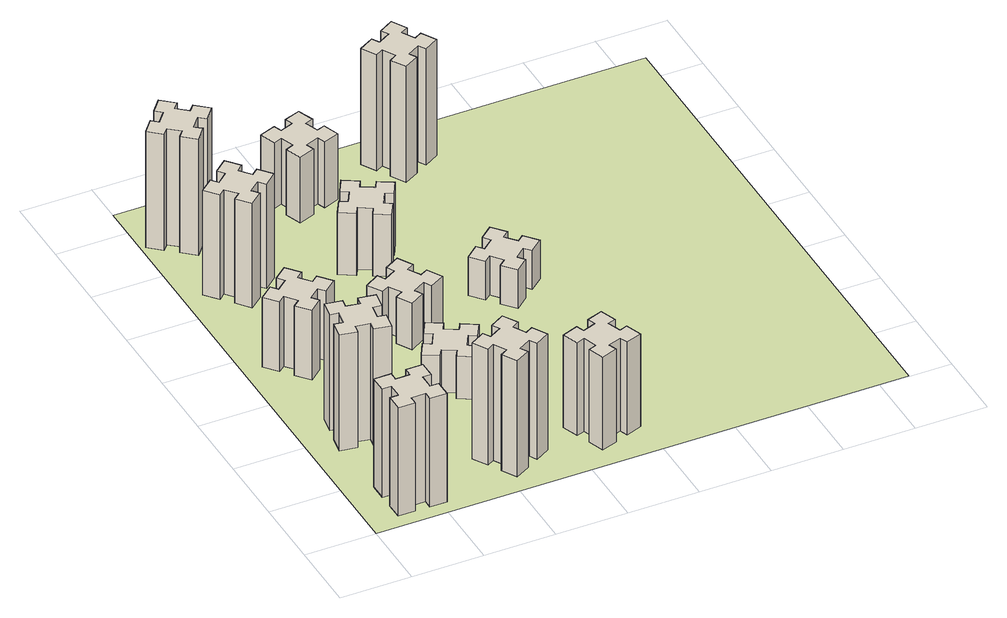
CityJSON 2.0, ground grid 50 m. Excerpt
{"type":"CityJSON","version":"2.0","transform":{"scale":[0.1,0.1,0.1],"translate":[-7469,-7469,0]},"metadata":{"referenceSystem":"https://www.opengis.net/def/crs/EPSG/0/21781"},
"CityObjects":{
"building1":{"type":"Building","attributes":{"class":"1000","function":"1000","usage":"1000","yearOfConstruction":2016,"roofType":"1000","measuredHeight":84,"storeysAboveGround":30,"storeysBelowGround":0},"geometry":[{"type":"Solid","lod":"1","boundaries":[[[[0,1,2,3,4,5,6,7,8,9,10,11,12,13,14,15,16,17,18,19]],[[17,16,20,21]],[[16,15,22,20]],[[15,14,23,22]],[[14,13,24,23]],[[13,12,25,24]],[[12,11,26,25]],[[11,10,27,26]],[[10,9,28,27]],[[9,8,29,28]],[[8,7,30,29]],[[7,6,31,30]],[[6,5,32,31]],[[5,4,33,32]],[[4,3,34,33]],[[3,2,35,34]],[[2,1,36,35]],[[1,0,37,36]],[[0,19,38,37]],[[19,18,39,38]],[[18,17,21,39]],[[24,25,26,27,28,29,30,31,32,33,34,35,36,37,38,39,21,20,22,23]]]]}]},
"building2":{"type":"Building","attributes":{"class":"1000","function":"1000","usage":"1000","yearOfConstruction":2016,"roofType":"1000","measuredHeight":90,"storeysAboveGround":30,"storeysBelowGround":0},"geometry":[{"type":"Solid","lod":"1","boundaries":[[[[40,41,42,43,44,45,46,47,48,49,50,51,52,53,54,55,56,57,58,59]],[[57,56,60,61]],[[56,55,62,60]],[[55,54,63,62]],[[54,53,64,63]],[[53,52,65,64]],[[52,51,66,65]],[[51,50,67,66]],[[50,49,68,67]],[[49,48,69,68]],[[48,47,70,69]],[[47,46,71,70]],[[46,45,72,71]],[[45,44,73,72]],[[44,43,74,73]],[[43,42,75,74]],[[42,41,76,75]],[[41,40,77,76]],[[40,59,78,77]],[[59,58,79,78]],[[58,57,61,79]],[[64,65,66,67,68,69,70,71,72,73,74,75,76,77,78,79,61,60,62,63]]]]}]},
"building3":{"type":"Building","attributes":{"class":"1000","function":"1000","usage":"1000","yearOfConstruction":2016,"roofType":"1000","measuredHeight":54,"storeysAboveGround":30,"storeysBelowGround":0},"geometry":[{"type":"Solid","lod":"1","boundaries":[[[[80,81,82,83,84,85,86,87,88,89,90,91,92,93,94,95,96,97,98,99]],[[97,96,100,101]],[[96,95,102,100]],[[95,94,103,102]],[[94,93,104,103]],[[93,92,105,104]],[[92,91,106,105]],[[91,90,107,106]],[[90,89,108,107]],[[89,88,109,108]],[[88,87,110,109]],[[87,86,111,110]],[[86,85,112,111]],[[85,84,113,112]],[[84,83,114,113]],[[83,82,115,114]],[[82,81,116,115]],[[81,80,117,116]],[[80,99,118,117]],[[99,98,119,118]],[[98,97,101,119]],[[104,105,106,107,108,109,110,111,112,113,114,115,116,117,118,119,101,100,102,103]]]]}]},
"building4":{"type":"Building","attributes":{"class":"1000","function":"1000","usage":"1000","yearOfConstruction":2016,"roofType":"1000","measuredHeight":81,"storeysAboveGround":30,"storeysBelowGround":0},"geometry":[{"type":"Solid","lod":"1","boundaries":[[[[120,121,122,123,124,125,126,127,128,129,130,131,132,133,134,135,136,137,138,139]],[[137,136,140,141]],[[136,135,142,140]],[[135,134,143,142]],[[134,133,144,143]],[[133,132,145,144]],[[132,131,146,145]],[[131,130,147,146]],[[130,129,148,147]],[[129,128,149,148]],[[128,127,150,149]],[[127,126,151,150]],[[126,125,152,151]],[[125,124,153,152]],[[124,123,154,153]],[[123,122,155,154]],[[122,121,156,155]],[[121,120,157,156]],[[120,139,158,157]],[[139,138,159,158]],[[138,137,141,159]],[[144,145,146,147,148,149,150,151,152,153,154,155,156,157,158,159,141,140,142,143]]]]}]},
"building5":{"type":"Building","attributes":{"class":"1000","function":"1000","usage":"1000","yearOfConstruction":2016,"roofType":"1000","measuredHeight":90,"storeysAboveGround":30,"storeysBelowGround":0},"geometry":[{"type":"Solid","lod":"1","boundaries":[[[[160,161,162,163,164,165,166,167,168,169,170,171,172,173,174,175,176,177,178,179]],[[177,176,180,181]],[[176,175,182,180]],[[175,174,183,182]],[[174,173,184,183]],[[173,172,185,184]],[[172,171,186,185]],[[171,170,187,186]],[[170,169,188,187]],[[169,168,189,188]],[[168,167,190,189]],[[167,166,191,190]],[[166,165,192,191]],[[165,164,193,192]],[[164,163,194,193]],[[163,162,195,194]],[[162,161,196,195]],[[161,160,197,196]],[[160,179,198,197]],[[179,178,199,198]],[[178,177,181,199]],[[184,185,186,187,188,189,190,191,192,193,194,195,196,197,198,199,181,180,182,183]]]]}]},
"building6":{"type":"Building","attributes":{"class":"1000","function":"1000","usage":"1000","yearOfConstruction":2016,"roofType":"1000","measuredHeight":90,"storeysAboveGround":30,"storeysBelowGround":0},"geometry":[{"type":"Solid","lod":"1","boundaries":[[[[200,201,202,203,204,205,206,207,208,209,210,211,212,213,214,215,216,217,218,219]],[[217,216,220,221]],[[216,215,222,220]],[[215,214,223,222]],[[214,213,224,223]],[[213,212,225,224]],[[212,211,226,225]],[[211,210,227,226]],[[210,209,228,227]],[[209,208,229,228]],[[208,207,230,229]],[[207,206,231,230]],[[206,205,232,231]],[[205,204,233,232]],[[204,203,234,233]],[[203,202,235,234]],[[202,201,236,235]],[[201,200,237,236]],[[200,219,238,237]],[[219,218,239,238]],[[218,217,221,239]],[[224,225,226,227,228,229,230,231,232,233,234,235,236,237,238,239,221,220,222,223]]]]}]},
"building7":{"type":"Building","attributes":{"class":"1000","function":"1000","usage":"1000","yearOfConstruction":2016,"roofType":"1000","measuredHeight":33,"storeysAboveGround":30,"storeysBelowGround":0},"geometry":[{"type":"Solid","lod":"1","boundaries":[[[[240,241,242,243,244,245,246,247,248,249,250,251,252,253,254,255,256,257,258,259]],[[257,256,260,261]],[[256,255,262,260]],[[255,254,263,262]],[[254,253,264,263]],[[253,252,265,264]],[[252,251,266,265]],[[251,250,267,266]],[[250,249,268,267]],[[249,248,269,268]],[[248,247,270,269]],[[247,246,271,270]],[[246,245,272,271]],[[245,244,273,272]],[[244,243,274,273]],[[243,242,275,274]],[[242,241,276,275]],[[241,240,277,276]],[[240,259,278,277]],[[259,258,279,278]],[[258,257,261,279]],[[264,265,266,267,268,269,270,271,272,273,274,275,276,277,278,279,261,260,262,263]]]]}]},
"building8":{"type":"Building","attributes":{"class":"1000","function":"1000","usage":"1000","yearOfConstruction":2016,"roofType":"1000","measuredHeight":36,"storeysAboveGround":30,"storeysBelowGround":0},"geometry":[{"type":"Solid","lod":"1","boundaries":[[[[280,281,282,283,284,285,286,287,288,289,290,291,292,293,294,295,296,297,298,299]],[[297,296,300,301]],[[296,295,302,300]],[[295,294,303,302]],[[294,293,304,303]],[[293,292,305,304]],[[292,291,306,305]],[[291,290,307,306]],[[290,289,308,307]],[[289,288,309,308]],[[288,287,310,309]],[[287,286,311,310]],[[286,285,312,311]],[[285,284,313,312]],[[284,283,314,313]],[[283,282,315,314]],[[282,281,316,315]],[[281,280,317,316]],[[280,299,318,317]],[[299,298,319,318]],[[298,297,301,319]],[[304,305,306,307,308,309,310,311,312,313,314,315,316,317,318,319,301,300,302,303]]]]}]},
"building9":{"type":"Building","attributes":{"class":"1000","function":"1000","usage":"1000","yearOfConstruction":2016,"roofType":"1000","measuredHeight":72,"storeysAboveGround":30,"storeysBelowGround":0},"geometry":[{"type":"Solid","lod":"1","boundaries":[[[[320,321,322,323,324,325,326,327,328,329,330,331,332,333,334,335,336,337,338,339]],[[337,336,340,341]],[[336,335,342,340]],[[335,334,343,342]],[[334,333,344,343]],[[333,332,345,344]],[[332,331,346,345]],[[331,330,347,346]],[[330,329,348,347]],[[329,328,349,348]],[[328,327,350,349]],[[327,326,351,350]],[[326,325,352,351]],[[325,324,353,352]],[[324,323,354,353]],[[323,322,355,354]],[[322,321,356,355]],[[321,320,357,356]],[[320,339,358,357]],[[339,338,359,358]],[[338,337,341,359]],[[344,345,346,347,348,349,350,351,352,353,354,355,356,357,358,359,341,340,342,343]]]]}]},
"building10":{"type":"Building","attributes":{"class":"1000","function":"1000","usage":"1000","yearOfConstruction":2016,"roofType":"1000","measuredHeight":48,"storeysAboveGround":30,"storeysBelowGround":0},"geometry":[{"type":"Solid","lod":"1","boundaries":[[[[360,361,362,363,364,365,366,367,368,369,370,371,372,373,374,375,376,377,378,379]],[[377,376,380,381]],[[376,375,382,380]],[[375,374,383,382]],[[374,373,384,383]],[[373,372,385,384]],[[372,371,386,385]],[[371,370,387,386]],[[370,369,388,387]],[[369,368,389,388]],[[368,367,390,389]],[[367,366,391,390]],[[366,365,392,391]],[[365,364,393,392]],[[364,363,394,393]],[[363,362,395,394]],[[362,361,396,395]],[[361,360,397,396]],[[360,379,398,397]],[[379,378,399,398]],[[378,377,381,399]],[[384,385,386,387,388,389,390,391,392,393,394,395,396,397,398,399,381,380,382,383]]]]}]},
"building11":{"type":"Building","attributes":{"class":"1000","function":"1000","usage":"1000","yearOfConstruction":2016,"roofType":"1000","measuredHeight":51,"storeysAboveGround":30,"storeysBelowGround":0},"geometry":[{"type":"Solid","lod":"1","boundaries":[[[[400,401,402,403,404,405,406,407,408,409,410,411,412,413,414,415,416,417,418,419]],[[417,416,420,421]],[[416,415,422,420]],[[415,414,423,422]],[[414,413,424,423]],[[413,412,425,424]],[[412,411,426,425]],[[411,410,427,426]],[[410,409,428,427]],[[409,408,429,428]],[[408,407,430,429]],[[407,406,431,430]],[[406,405,432,431]],[[405,404,433,432]],[[404,403,434,433]],[[403,402,435,434]],[[402,401,436,435]],[[401,400,437,436]],[[400,419,438,437]],[[419,418,439,438]],[[418,417,421,439]],[[424,425,426,427,428,429,430,431,432,433,434,435,436,437,438,439,421,420,422,423]]]]}]},
"building12":{"type":"Building","attributes":{"class":"1000","function":"1000","usage":"1000","yearOfConstruction":2016,"roofType":"1000","measuredHeight":30,"storeysAboveGround":30,"storeysBelowGround":0},"geometry":[{"type":"Solid","lod":"1","boundaries":[[[[440,441,442,443,444,445,446,447,448,449,450,451,452,453,454,455,456,457,458,459]],[[457,456,460,461]],[[456,455,462,460]],[[455,454,463,462]],[[454,453,464,463]],[[453,452,465,464]],[[452,451,466,465]],[[451,450,467,466]],[[450,449,468,467]],[[449,448,469,468]],[[448,447,470,469]],[[447,446,471,470]],[[446,445,472,471]],[[445,444,473,472]],[[444,443,474,473]],[[443,442,475,474]],[[442,441,476,475]],[[441,440,477,476]],[[440,459,478,477]],[[459,458,479,478]],[[458,457,461,479]],[[464,465,466,467,468,469,470,471,472,473,474,475,476,477,478,479,461,460,462,463]]]]}]},
"building13":{"type":"Building","attributes":{"class":"1000","function":"1000","usage":"1000","yearOfConstruction":2016,"roofType":"1000","measuredHeight":90,"storeysAboveGround":30,"storeysBelowGround":0},"geometry":[{"type":"Solid","lod":"1","boundaries":[[[[480,481,482,483,484,485,486,487,488,489,490,491,492,493,494,495,496,497,498,499]],[[497,496,500,501]],[[496,495,502,500]],[[495,494,503,502]],[[494,493,504,503]],[[493,492,505,504]],[[492,491,506,505]],[[491,490,507,506]],[[490,489,508,507]],[[489,488,509,508]],[[488,487,510,509]],[[487,486,511,510]],[[486,485,512,511]],[[485,484,513,512]],[[484,483,514,513]],[[483,482,515,514]],[[482,481,516,515]],[[481,480,517,516]],[[480,499,518,517]],[[499,498,519,518]],[[498,497,501,519]],[[504,505,506,507,508,509,510,511,512,513,514,515,516,517,518,519,501,500,502,503]]]]}]},
"landuse1":{"type":"LandUse","attributes":{"name":"plot1","function":"1010"},"geometry":[{"type":"MultiSurface","lod":"1","boundaries":[[[520,521,522,523]]]}]}
},
"vertices":[
[265,325,0],[265,225,0],[205,225,0],[205,105,0],[325,105,0],[325,165,0],[425,165,0],[425,105,0],[545,105,0],[545,225,0],[485,225,0],[485,325,0],[545,325,0],[545,445,0],[425,445,0],[425,385,0],[325,385,0],[325,445,0],[205,445,0],[205,325,0],[325,385,840],[325,445,840],[425,385,840],[425,445,840],[545,445,840],[545,325,840],[485,325,840],[485,225,840],[545,225,840],[545,105,840],[425,105,840],[425,165,840],[325,165,840],[325,105,840],[205,105,840],[205,225,840],[265,225,840],[265,325,840],[205,325,840],[205,445,840],
[475,947,0],[492,1045,0],[551,1035,0],[572,1153,0],[454,1174,0],[444,1115,0],[345,1132,0],[356,1191,0],[237,1212,0],[217,1094,0],[276,1084,0],[258,985,0],[199,996,0],[178,877,0],[297,857,0],[307,916,0],[405,898,0],[395,839,0],[513,818,0],[534,937,0],[405,898,900],[395,839,900],[307,916,900],[297,857,900],[178,877,900],[199,996,900],[258,985,900],[276,1084,900],[217,1094,900],[237,1212,900],[356,1191,900],[345,1132,900],[444,1115,900],[454,1174,900],[572,1153,900],[551,1035,900],[492,1045,900],[475,947,900],[534,937,900],[513,818,900],
[492,1888,0],[427,1964,0],[473,2003,0],[396,2095,0],[304,2018,0],[343,1972,0],[266,1907,0],[228,1953,0],[136,1876,0],[213,1784,0],[259,1823,0],[323,1746,0],[277,1708,0],[354,1616,0],[446,1693,0],[408,1739,0],[484,1803,0],[523,1757,0],[615,1834,0],[538,1926,0],[484,1803,540],[523,1757,540],[408,1739,540],[446,1693,540],[354,1616,540],[277,1708,540],[323,1746,540],[259,1823,540],[213,1784,540],[136,1876,540],[228,1953,540],[266,1907,540],[343,1972,540],[304,2018,540],[396,2095,540],[473,2003,540],[427,1964,540],[492,1888,540],[538,1926,540],[615,1834,540],
[343,2812,0],[266,2747,0],[228,2793,0],[136,2716,0],[213,2624,0],[259,2663,0],[323,2586,0],[277,2548,0],[354,2456,0],[446,2533,0],[408,2579,0],[484,2643,0],[523,2597,0],[615,2674,0],[538,2766,0],[492,2728,0],[427,2804,0],[473,2843,0],[396,2935,0],[304,2858,0],[427,2804,810],[473,2843,810],[492,2728,810],[538,2766,810],[615,2674,810],[523,2597,810],[484,2643,810],[408,2579,810],[446,2533,810],[354,2456,810],[277,2548,810],[323,2586,810],[259,2663,810],[213,2624,810],[136,2716,810],[228,2793,810],[266,2747,810],[343,2812,810],[304,2858,810],[396,2935,810],
[1127,255,0],[1214,305,0],[1244,253,0],[1348,313,0],[1288,417,0],[1236,387,0],[1186,474,0],[1238,504,0],[1178,608,0],[1074,548,0],[1104,496,0],[1017,446,0],[987,498,0],[883,438,0],[943,334,0],[995,364,0],[1045,277,0],[993,247,0],[1053,143,0],[1157,203,0],[1045,277,900],[993,247,900],[995,364,900],[943,334,900],[883,438,900],[987,498,900],[1017,446,900],[1104,496,900],[1074,548,900],[1178,608,900],[1238,504,900],[1186,474,900],[1236,387,900],[1288,417,900],[1348,313,900],[1244,253,900],[1214,305,900],[1127,255,900],[1157,203,900],[1053,143,900],
[384,3387,0],[308,3452,0],[346,3498,0],[254,3575,0],[177,3483,0],[223,3444,0],[159,3368,0],[113,3406,0],[36,3314,0],[128,3237,0],[166,3283,0],[243,3219,0],[204,3173,0],[296,3096,0],[373,3188,0],[327,3226,0],[392,3303,0],[438,3264,0],[515,3356,0],[423,3433,0],[392,3303,900],[438,3264,900],[327,3226,900],[373,3188,900],[296,3096,900],[204,3173,900],[243,3219,900],[166,3283,900],[128,3237,900],[36,3314,900],[113,3406,900],[159,3368,900],[223,3444,900],[177,3483,900],[254,3575,900],[346,3498,900],[308,3452,900],[384,3387,900],[423,3433,900],[515,3356,900],
[1186,1117,0],[1236,1204,0],[1288,1174,0],[1348,1278,0],[1244,1338,0],[1214,1286,0],[1127,1336,0],[1157,1388,0],[1053,1448,0],[993,1344,0],[1045,1314,0],[995,1227,0],[943,1257,0],[883,1153,0],[987,1093,0],[1017,1145,0],[1104,1095,0],[1074,1043,0],[1178,983,0],[1238,1087,0],[1104,1095,330],[1074,1043,330],[1017,1145,330],[987,1093,330],[883,1153,330],[943,1257,330],[995,1227,330],[1045,1314,330],[993,1344,330],[1053,1448,330],[1157,1388,330],[1127,1336,330],[1214,1286,330],[1244,1338,330],[1348,1278,330],[1288,1174,330],[1236,1204,330],[1186,1117,330],[1238,1087,330],[1178,983,330],
[995,1844,0],[1045,1757,0],[993,1727,0],[1053,1623,0],[1157,1683,0],[1127,1735,0],[1214,1785,0],[1244,1733,0],[1348,1793,0],[1288,1897,0],[1236,1867,0],[1186,1954,0],[1238,1984,0],[1178,2088,0],[1074,2028,0],[1104,1976,0],[1017,1926,0],[987,1978,0],[883,1918,0],[943,1814,0],[1017,1926,360],[987,1978,360],[1104,1976,360],[1074,2028,360],[1178,2088,360],[1238,1984,360],[1186,1954,360],[1236,1867,360],[1288,1897,360],[1348,1793,360],[1244,1733,360],[1214,1785,360],[1127,1735,360],[1157,1683,360],[1053,1623,360],[993,1727,360],[1045,1757,360],[995,1844,360],[943,1814,360],[883,1918,360],
[1765,496,0],[1671,462,0],[1650,518,0],[1537,477,0],[1579,364,0],[1635,385,0],[1669,291,0],[1613,270,0],[1654,157,0],[1767,199,0],[1746,255,0],[1840,289,0],[1860,233,0],[1973,274,0],[1932,387,0],[1876,366,0],[1842,460,0],[1898,480,0],[1857,593,0],[1744,552,0],[1842,460,720],[1898,480,720],[1876,366,720],[1932,387,720],[1973,274,720],[1860,233,720],[1840,289,720],[1746,255,720],[1767,199,720],[1654,157,720],[1613,270,720],[1669,291,720],[1635,385,720],[1579,364,720],[1537,477,720],[1650,518,720],[1671,462,720],[1765,496,720],[1744,552,720],[1857,593,720],
[1117,2525,0],[1204,2475,0],[1174,2423,0],[1278,2363,0],[1338,2467,0],[1286,2497,0],[1336,2584,0],[1388,2554,0],[1448,2658,0],[1344,2718,0],[1314,2666,0],[1227,2716,0],[1257,2768,0],[1153,2828,0],[1093,2724,0],[1145,2694,0],[1095,2607,0],[1043,2637,0],[983,2533,0],[1087,2473,0],[1095,2607,480],[1043,2637,480],[1145,2694,480],[1093,2724,480],[1153,2828,480],[1257,2768,480],[1227,2716,480],[1314,2666,480],[1344,2718,480],[1448,2658,480],[1388,2554,480],[1336,2584,480],[1286,2497,480],[1338,2467,480],[1278,2363,480],[1174,2423,480],[1204,2475,480],[1117,2525,480],[1087,2473,480],[983,2533,480],
[1125,3456,0],[1031,3422,0],[1010,3478,0],[897,3437,0],[939,3324,0],[995,3345,0],[1029,3251,0],[973,3230,0],[1014,3117,0],[1127,3159,0],[1106,3215,0],[1200,3249,0],[1220,3193,0],[1333,3234,0],[1292,3347,0],[1236,3326,0],[1202,3420,0],[1258,3440,0],[1217,3553,0],[1104,3512,0],[1202,3420,510],[1258,3440,510],[1236,3326,510],[1292,3347,510],[1333,3234,510],[1220,3193,510],[1200,3249,510],[1106,3215,510],[1127,3159,510],[1014,3117,510],[973,3230,510],[1029,3251,510],[995,3345,510],[939,3324,510],[897,3437,510],[1010,3478,510],[1031,3422,510],[1125,3456,510],[1104,3512,510],[1217,3553,510],
[1972,1988,0],[1907,2064,0],[1953,2103,0],[1876,2195,0],[1784,2118,0],[1823,2072,0],[1746,2007,0],[1708,2053,0],[1616,1976,0],[1693,1884,0],[1739,1923,0],[1803,1846,0],[1757,1808,0],[1834,1716,0],[1926,1793,0],[1888,1839,0],[1964,1903,0],[2003,1857,0],[2095,1934,0],[2018,2026,0],[1964,1903,300],[2003,1857,300],[1888,1839,300],[1926,1793,300],[1834,1716,300],[1757,1808,300],[1803,1846,300],[1739,1923,300],[1693,1884,300],[1616,1976,300],[1708,2053,300],[1746,2007,300],[1823,2072,300],[1784,2118,300],[1876,2195,300],[1953,2103,300],[1907,2064,300],[1972,1988,300],[2018,2026,300],[2095,1934,300],
[1844,3556,0],[1757,3506,0],[1727,3558,0],[1623,3498,0],[1683,3394,0],[1735,3424,0],[1785,3337,0],[1733,3307,0],[1793,3203,0],[1897,3263,0],[1867,3315,0],[1954,3365,0],[1984,3313,0],[2088,3373,0],[2028,3477,0],[1976,3447,0],[1926,3534,0],[1978,3564,0],[1918,3668,0],[1814,3608,0],[1926,3534,900],[1978,3564,900],[1976,3447,900],[2028,3477,900],[2088,3373,900],[1984,3313,900],[1954,3365,900],[1867,3315,900],[1897,3263,900],[1793,3203,900],[1733,3307,900],[1785,3337,900],[1735,3424,900],[1683,3394,900],[1623,3498,900],[1727,3558,900],[1757,3506,900],[1844,3556,900],[1814,3608,900],[1918,3668,900],
[5,3705,0],[3705,3705,0],[3705,5,0],[5,5,0]
]}
